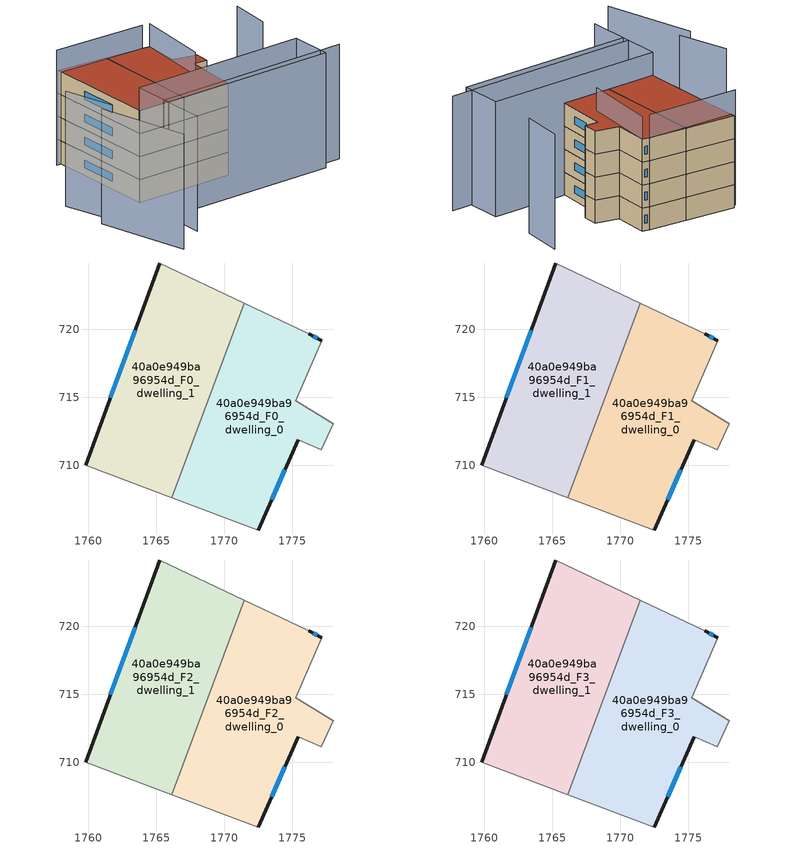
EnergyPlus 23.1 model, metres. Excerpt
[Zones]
40a0e949ba96954d_F0_dwelling_0
 floor ground (EU_floor_Construction): 1777.16,719.17 1775.27,714.74 1778.02,713.05 1777.12,711.14 1775.45,711.87 1772.48,705.24 1766.12,707.63 1771.48,721.92 1776.21,719.67 z0
 wall outside (EU_wall_Construction): 1772.48,705.24 1775.45,711.87 / 1777.16,719.17 1776.21,719.67 z0:3
 wall adiabatic (EU_wall_Construction): 1775.45,711.87 1777.12,711.14 1778.02,713.05 1775.27,714.74 1777.16,719.17 / 1766.12,707.63 1772.48,705.24 / 1776.21,719.67 1771.48,721.92 z0:3
 wall to 40a0e949ba96954d_F0_dwelling_1 (EU_wall_Construction): 1771.48,721.92 1766.12,707.63 z0:3
 window (EU_Window_Construction): 1773.47,707.45 1774.46,709.66 / 1776.84,719.34 1776.53,719.5 z1:2
40a0e949ba96954d_F0_dwelling_1
 floor ground (EU_floor_Construction): 1771.48,721.92 1766.12,707.63 1759.8,710 1765.27,724.87 z0
 wall outside (EU_wall_Construction): 1765.27,724.87 1759.8,710 z0:3
 wall adiabatic (EU_wall_Construction): 1771.48,721.92 1765.27,724.87 / 1759.8,710 1766.12,707.63 z0:3
 window (EU_Window_Construction): 1763.45,719.91 1761.62,714.96 z1:2
40a0e949ba96954d_F1_dwelling_0
 floor to 40a0e949ba96954d_F0_dwelling_0 (EU_floor_Construction): 1777.16,719.17 1775.27,714.74 1778.02,713.05 1777.12,711.14 1775.45,711.87 1772.48,705.24 1766.12,707.63 1771.48,721.92 1776.21,719.67 z3
 wall outside (EU_wall_Construction): 1772.48,705.24 1775.45,711.87 / 1777.16,719.17 1776.21,719.67 z3:6
 wall adiabatic (EU_wall_Construction): 1775.45,711.87 1777.12,711.14 1778.02,713.05 1775.27,714.74 1777.16,719.17 / 1766.12,707.63 1772.48,705.24 / 1776.21,719.67 1771.48,721.92 z3:6
 wall to 40a0e949ba96954d_F1_dwelling_1 (EU_wall_Construction): 1771.48,721.92 1766.12,707.63 z3:6
 window (EU_Window_Construction): 1773.47,707.45 1774.46,709.66 / 1776.84,719.34 1776.53,719.5 z4:5
40a0e949ba96954d_F1_dwelling_1
 floor to 40a0e949ba96954d_F0_dwelling_1 (EU_floor_Construction): 1771.48,721.92 1766.12,707.63 1759.8,710 1765.27,724.87 z3
 wall outside (EU_wall_Construction): 1765.27,724.87 1759.8,710 z3:6
 wall adiabatic (EU_wall_Construction): 1771.48,721.92 1765.27,724.87 / 1759.8,710 1766.12,707.63 z3:6
 window (EU_Window_Construction): 1763.45,719.91 1761.62,714.96 z4:5
40a0e949ba96954d_F2_dwelling_0
 floor to 40a0e949ba96954d_F1_dwelling_0 (EU_floor_Construction): 1777.16,719.17 1775.27,714.74 1778.02,713.05 1777.12,711.14 1775.45,711.87 1772.48,705.24 1766.12,707.63 1771.48,721.92 1776.21,719.67 z6
 wall outside (EU_wall_Construction): 1772.48,705.24 1775.45,711.87 / 1777.16,719.17 1776.21,719.67 z6:9
 wall adiabatic (EU_wall_Construction): 1775.45,711.87 1777.12,711.14 1778.02,713.05 1775.27,714.74 1777.16,719.17 / 1766.12,707.63 1772.48,705.24 / 1776.21,719.67 1771.48,721.92 z6:9
 wall to 40a0e949ba96954d_F2_dwelling_1 (EU_wall_Construction): 1771.48,721.92 1766.12,707.63 z6:9
 window (EU_Window_Construction): 1773.47,707.45 1774.46,709.66 / 1776.84,719.34 1776.53,719.5 z7:8
40a0e949ba96954d_F2_dwelling_1
 floor to 40a0e949ba96954d_F1_dwelling_1 (EU_floor_Construction): 1771.48,721.92 1766.12,707.63 1759.8,710 1765.27,724.87 z6
 wall outside (EU_wall_Construction): 1765.27,724.87 1759.8,710 z6:9
 wall adiabatic (EU_wall_Construction): 1771.48,721.92 1765.27,724.87 / 1759.8,710 1766.12,707.63 z6:9
 window (EU_Window_Construction): 1763.45,719.91 1761.62,714.96 z7:8
40a0e949ba96954d_F3_dwelling_0
 floor to 40a0e949ba96954d_F2_dwelling_0 (EU_floor_Construction): 1777.16,719.17 1775.27,714.74 1778.02,713.05 1777.12,711.14 1775.45,711.87 1772.48,705.24 1766.12,707.63 1771.48,721.92 1776.21,719.67 z9
 wall outside (EU_wall_Construction): 1772.48,705.24 1775.45,711.87 / 1777.16,719.17 1776.21,719.67 z9:12
 wall adiabatic (EU_wall_Construction): 1775.45,711.87 1777.12,711.14 1778.02,713.05 1775.27,714.74 1777.16,719.17 / 1766.12,707.63 1772.48,705.24 / 1776.21,719.67 1771.48,721.92 z9:12
 wall to 40a0e949ba96954d_F3_dwelling_1 (EU_wall_Construction): 1771.48,721.92 1766.12,707.63 z9:12
 window (EU_Window_Construction): 1773.47,707.45 1774.46,709.66 / 1776.84,719.34 1776.53,719.5 z10:11
 roof outside (EU_roof_Construction): 1772.48,705.24 1775.45,711.87 1777.12,711.14 1778.02,713.05 1775.27,714.74 1777.16,719.17 1776.21,719.67 1771.48,721.92 1766.12,707.63 z12
40a0e949ba96954d_F3_dwelling_1
 floor to 40a0e949ba96954d_F2_dwelling_1 (EU_floor_Construction): 1771.48,721.92 1766.12,707.63 1759.8,710 1765.27,724.87 z9
 wall outside (EU_wall_Construction): 1765.27,724.87 1759.8,710 z9:12
 wall adiabatic (EU_wall_Construction): 1771.48,721.92 1765.27,724.87 / 1759.8,710 1766.12,707.63 z9:12
 window (EU_Window_Construction): 1763.45,719.91 1761.62,714.96 z10:11
 roof outside (EU_roof_Construction): 1766.12,707.63 1771.48,721.92 1765.27,724.87 1759.8,710 z12
shading: 1755.98,699.58 1758.13,705.6 / 1758.13,705.6 1783.66,696.49 / 1784.71,707.86 1787.21,713.02 / 1752,710.55 1750.48,698.14 / 1754.29,717.03 1753.62,710.07 / 1772.55,709.96 1777.16,719.17 / 1776.21,719.67 1764.42,724.45 / 1759.77,710.01 1782.51,701.81 / 1782.51,701.81 1780.6,696.51 / 1780.6,696.51 1757.86,704.71 / 1757.86,704.71 1759.77,710.01 z0:15
[Building]
EU S2 Campaign: North Axis=0; Terrain=City; Solar Distribution=FullExterior
[Site:Location]
Bologna: Latitude=44.5; Longitude=11.25; Time Zone=1; Elevation=37
[SizingPeriod:WeatherFileDays]
AnnualSizingPeriod: Begin Month=1; Begin Day of Month=1; End Month=12; End Day of Month=31; Day of Week for Start Day=Monday; Use Weather File Daylight Saving Period=No; Use Weather File Rain and Snow Indicators=No
[MATERIAL]
EU_InternalMass_Material: Roughness=MediumRough; Thickness=0.1; Conductivity=1; Density=1800; Specific Heat=900; Thermal Absorptance=0.9; Solar Absorptance=0.7; Visible Absorptance=0.7
[MATERIAL:NOMASS] Roughness=MediumRough; Thermal Absorptance=0.9; Solar Absorptance=0.7; Visible Absorptance=0.7
Name | Thermal Resistance
EU_wall_NoMass | 0.937881
EU_roof_NoMass | 0.548572
EU_floor_NoMass | 0.71348
[WINDOWMATERIAL:SIMPLEGLAZINGSYSTEM]
EU_Window_SimpleGlazing: UFactor=4.25633; Solar Heat Gain Coefficient=0.85; Visible Transmittance=0.85
[CONSTRUCTION]
EU_wall_Construction: EU_wall_NoMass
EU_roof_Construction: EU_roof_NoMass
EU_floor_Construction: EU_floor_NoMass
EU_Window_Construction: EU_Window_SimpleGlazing
EU_InternalMass_Construction: EU_InternalMass_Material
[ZONE] Type=1; Multiplier=1; Ceiling Height=autocalculate; Floor Area=autocalculate; Part of Total Floor Area=Yes
Name | Volume
40a0e949ba96954d_F0_dwelling_0; 40a0e949ba96954d_F1_dwelling_0; 40a0e949ba96954d_F2_dwelling_0; 40a0e949ba96954d_F3_dwelling_0 | 317.196
40a0e949ba96954d_F0_dwelling_1 | 317.21
40a0e949ba96954d_F1_dwelling_1; 40a0e949ba96954d_F2_dwelling_1; 40a0e949ba96954d_F3_dwelling_1 | 317.211
[INTERNALMASS] Construction=EU_InternalMass_Construction
Name | Zone or ZoneList | Surface Area
40a0e949ba96954d_F0_dwelling_0_EU_InternalMass | 40a0e949ba96954d_F0_dwelling_0 | 105.732
40a0e949ba96954d_F0_dwelling_1_EU_InternalMass | 40a0e949ba96954d_F0_dwelling_1 | 105.737
40a0e949ba96954d_F1_dwelling_0_EU_InternalMass | 40a0e949ba96954d_F1_dwelling_0 | 105.732
40a0e949ba96954d_F1_dwelling_1_EU_InternalMass | 40a0e949ba96954d_F1_dwelling_1 | 105.737
40a0e949ba96954d_F2_dwelling_0_EU_InternalMass | 40a0e949ba96954d_F2_dwelling_0 | 105.732
40a0e949ba96954d_F2_dwelling_1_EU_InternalMass | 40a0e949ba96954d_F2_dwelling_1 | 105.737
40a0e949ba96954d_F3_dwelling_0_EU_InternalMass | 40a0e949ba96954d_F3_dwelling_0 | 105.732
40a0e949ba96954d_F3_dwelling_1_EU_InternalMass | 40a0e949ba96954d_F3_dwelling_1 | 105.737
[OTHEREQUIPMENT] Fuel Type=Electricity; Design Level Calculation Method=Watts/Area; Power per Zone Floor Area=1; Fraction Latent=0; Fraction Radiant=0; Fraction Lost=0; Carbon Dioxide Generation Rate=0; EndUse Subcategory=EU_Step8_InternalGains
Name | Zone or ZoneList or Space or SpaceList | Schedule
EU_Step8_InternalGain_40a0e949ba96954d_F0_dwelling_0_f000 | 40a0e949ba96954d_F0_dwelling_0 | EU_Step8_GainSchedule_40a0e949ba96954d_F0_dwelling_0_f000
EU_Step8_InternalGain_40a0e949ba96954d_F0_dwelling_1_f000 | 40a0e949ba96954d_F0_dwelling_1 | EU_Step8_GainSchedule_40a0e949ba96954d_F0_dwelling_1_f000
EU_Step8_InternalGain_40a0e949ba96954d_F1_dwelling_0_f000 | 40a0e949ba96954d_F1_dwelling_0 | EU_Step8_GainSchedule_40a0e949ba96954d_F1_dwelling_0_f000
EU_Step8_InternalGain_40a0e949ba96954d_F1_dwelling_1_f000 | 40a0e949ba96954d_F1_dwelling_1 | EU_Step8_GainSchedule_40a0e949ba96954d_F1_dwelling_1_f000
EU_Step8_InternalGain_40a0e949ba96954d_F2_dwelling_0_f000 | 40a0e949ba96954d_F2_dwelling_0 | EU_Step8_GainSchedule_40a0e949ba96954d_F2_dwelling_0_f000
EU_Step8_InternalGain_40a0e949ba96954d_F2_dwelling_1_f000 | 40a0e949ba96954d_F2_dwelling_1 | EU_Step8_GainSchedule_40a0e949ba96954d_F2_dwelling_1_f000
EU_Step8_InternalGain_40a0e949ba96954d_F3_dwelling_0_f000 | 40a0e949ba96954d_F3_dwelling_0 | EU_Step8_GainSchedule_40a0e949ba96954d_F3_dwelling_0_f000
EU_Step8_InternalGain_40a0e949ba96954d_F3_dwelling_1_f000 | 40a0e949ba96954d_F3_dwelling_1 | EU_Step8_GainSchedule_40a0e949ba96954d_F3_dwelling_1_f000
[ZONEVENTILATION:DESIGNFLOWRATE] Schedule=EU_AlwaysOn; Design Flow Rate Calculation Method=AirChanges/Hour; Air Changes per Hour=0.687892; Ventilation Type=Natural; Fan Pressure Rise=0; Fan Total Efficiency=1; Constant Term Coefficient=1; Temperature Term Coefficient=0; Velocity Term Coefficient=0; Velocity Squared Term Coefficient=0; Minimum Indoor Temperature=-100; Maximum Indoor Temperature=100; Delta Temperature=-100; Minimum Outdoor Temperature=-100; Maximum Outdoor Temperature=100; Maximum Wind Speed=40
Name | Zone or ZoneList or Space or SpaceList
EU_ConstantAir_40a0e949ba96954d_F0_dwelling_0 | 40a0e949ba96954d_F0_dwelling_0
EU_ConstantAir_40a0e949ba96954d_F0_dwelling_1 | 40a0e949ba96954d_F0_dwelling_1
EU_ConstantAir_40a0e949ba96954d_F1_dwelling_0 | 40a0e949ba96954d_F1_dwelling_0
EU_ConstantAir_40a0e949ba96954d_F1_dwelling_1 | 40a0e949ba96954d_F1_dwelling_1
EU_ConstantAir_40a0e949ba96954d_F2_dwelling_0 | 40a0e949ba96954d_F2_dwelling_0
EU_ConstantAir_40a0e949ba96954d_F2_dwelling_1 | 40a0e949ba96954d_F2_dwelling_1
EU_ConstantAir_40a0e949ba96954d_F3_dwelling_0 | 40a0e949ba96954d_F3_dwelling_0
EU_ConstantAir_40a0e949ba96954d_F3_dwelling_1 | 40a0e949ba96954d_F3_dwelling_1
[HVACTEMPLATE:THERMOSTAT] Constant Heating Setpoint=20; Constant Cooling Setpoint=50
EU_HeatOnly_40a0e949ba96954d_F0_dwelling_0; EU_HeatOnly_40a0e949ba96954d_F0_dwelling_1; EU_HeatOnly_40a0e949ba96954d_F1_dwelling_0; EU_HeatOnly_40a0e949ba96954d_F1_dwelling_1; EU_HeatOnly_40a0e949ba96954d_F2_dwelling_0; EU_HeatOnly_40a0e949ba96954d_F2_dwelling_1; EU_HeatOnly_40a0e949ba96954d_F3_dwelling_0; EU_HeatOnly_40a0e949ba96954d_F3_dwelling_1
[HVACTEMPLATE:ZONE:IDEALLOADSAIRSYSTEM] System Availability Schedule=EU_AlwaysOn; Maximum Heating Supply Air Temperature=50; Minimum Cooling Supply Air Temperature=13; Maximum Heating Supply Air Humidity Ratio=0.0156; Minimum Cooling Supply Air Humidity Ratio=0.0077; Heating Limit=NoLimit; Cooling Limit=NoLimit; Heating Availability Schedule=EU_AlwaysOn; Cooling Availability Schedule=EU_CoolingOff; Dehumidification Control Type=ConstantSensibleHeatRatio; Cooling Sensible Heat Ratio=0.7; Dehumidification Setpoint=60; Humidification Control Type=None; Humidification Setpoint=30; Outdoor Air Method=None; Outdoor Air Flow Rate per Person=0.00944; Outdoor Air Flow Rate per Zone Floor Area=0; Outdoor Air Flow Rate per Zone=0; Demand Controlled Ventilation Type=None; Outdoor Air Economizer Type=NoEconomizer; Heat Recovery Type=None; Sensible Heat Recovery Effectiveness=0.7; Latent Heat Recovery Effectiveness=0.65
Name | Template Thermostat
40a0e949ba96954d_F0_dwelling_0 | EU_HeatOnly_40a0e949ba96954d_F0_dwelling_0
40a0e949ba96954d_F0_dwelling_1 | EU_HeatOnly_40a0e949ba96954d_F0_dwelling_1
40a0e949ba96954d_F1_dwelling_0 | EU_HeatOnly_40a0e949ba96954d_F1_dwelling_0
40a0e949ba96954d_F1_dwelling_1 | EU_HeatOnly_40a0e949ba96954d_F1_dwelling_1
40a0e949ba96954d_F2_dwelling_0 | EU_HeatOnly_40a0e949ba96954d_F2_dwelling_0
40a0e949ba96954d_F2_dwelling_1 | EU_HeatOnly_40a0e949ba96954d_F2_dwelling_1
40a0e949ba96954d_F3_dwelling_0 | EU_HeatOnly_40a0e949ba96954d_F3_dwelling_0
40a0e949ba96954d_F3_dwelling_1 | EU_HeatOnly_40a0e949ba96954d_F3_dwelling_1
[SIZING:ZONE] Zone Cooling Design Supply Air Temperature Input Method=SupplyAirTemperature; Zone Cooling Design Supply Air Temperature=13; Zone Heating Design Supply Air Temperature Input Method=SupplyAirTemperature; Zone Heating Design Supply Air Temperature=50; Zone Cooling Design Supply Air Humidity Ratio=0.008; Zone Heating Design Supply Air Humidity Ratio=0.008; Cooling Design Air Flow Method=DesignDay; Cooling Design Air Flow Rate=0; Cooling Minimum Air Flow per Zone Floor Area=0.000762; Cooling Minimum Air Flow=0; Cooling Minimum Air Flow Fraction=0.2; Heating Design Air Flow Method=DesignDay; Heating Design Air Flow Rate=0; Heating Maximum Air Flow per Zone Floor Area=0.002032; Heating Maximum Air Flow=0.141576; Heating Maximum Air Flow Fraction=0.3; Account for Dedicated Outdoor Air System=No; Dedicated Outdoor Air System Control Strategy=NeutralSupplyAir; Dedicated Outdoor Air Low Setpoint Temperature for Design=autosize; Dedicated Outdoor Air High Setpoint Temperature for Design=autosize; Zone Load Sizing Method=Sensible Load Only No Latent Load; Zone Latent Cooling Design Supply Air Humidity Ratio Input Method=HumidityRatioDifference; Zone Cooling Design Supply Air Humidity Ratio Difference=0.005; Zone Latent Heating Design Supply Air Humidity Ratio Input Method=HumidityRatioDifference; Zone Humidification Design Supply Air Humidity Ratio Difference=0.005
40a0e949ba96954d_F0_dwelling_0; 40a0e949ba96954d_F0_dwelling_1; 40a0e949ba96954d_F1_dwelling_0; 40a0e949ba96954d_F1_dwelling_1; 40a0e949ba96954d_F2_dwelling_0; 40a0e949ba96954d_F2_dwelling_1; 40a0e949ba96954d_F3_dwelling_0; 40a0e949ba96954d_F3_dwelling_1
[SCHEDULE:CONSTANT]
Name | Hourly Value
EU_AlwaysOn | 1
EU_CoolingOff | 0
[SCHEDULE:FILE] Column Number=1; Rows to Skip at Top=0; Number of Hours of Data=8760; Column Separator=Comma; Interpolate to Timestep=No; Minutes per Item=60; Adjust Schedule for Daylight Savings=Yes
Name | File
EU_Step8_GainSchedule_40a0e949ba96954d_F0_dwelling_0_f000 | ../../schedules/40a0e949ba96954d/40a0e949ba96954d_F0_dwelling_0_f000_gain.csv
EU_Step8_GainSchedule_40a0e949ba96954d_F0_dwelling_1_f000 | ../../schedules/40a0e949ba96954d/40a0e949ba96954d_F0_dwelling_1_f000_gain.csv
EU_Step8_GainSchedule_40a0e949ba96954d_F1_dwelling_0_f000 | ../../schedules/40a0e949ba96954d/40a0e949ba96954d_F1_dwelling_0_f000_gain.csv
EU_Step8_GainSchedule_40a0e949ba96954d_F1_dwelling_1_f000 | ../../schedules/40a0e949ba96954d/40a0e949ba96954d_F1_dwelling_1_f000_gain.csv
EU_Step8_GainSchedule_40a0e949ba96954d_F2_dwelling_0_f000 | ../../schedules/40a0e949ba96954d/40a0e949ba96954d_F2_dwelling_0_f000_gain.csv
EU_Step8_GainSchedule_40a0e949ba96954d_F2_dwelling_1_f000 | ../../schedules/40a0e949ba96954d/40a0e949ba96954d_F2_dwelling_1_f000_gain.csv
EU_Step8_GainSchedule_40a0e949ba96954d_F3_dwelling_0_f000 | ../../schedules/40a0e949ba96954d/40a0e949ba96954d_F3_dwelling_0_f000_gain.csv
EU_Step8_GainSchedule_40a0e949ba96954d_F3_dwelling_1_f000 | ../../schedules/40a0e949ba96954d/40a0e949ba96954d_F3_dwelling_1_f000_gain.csv
